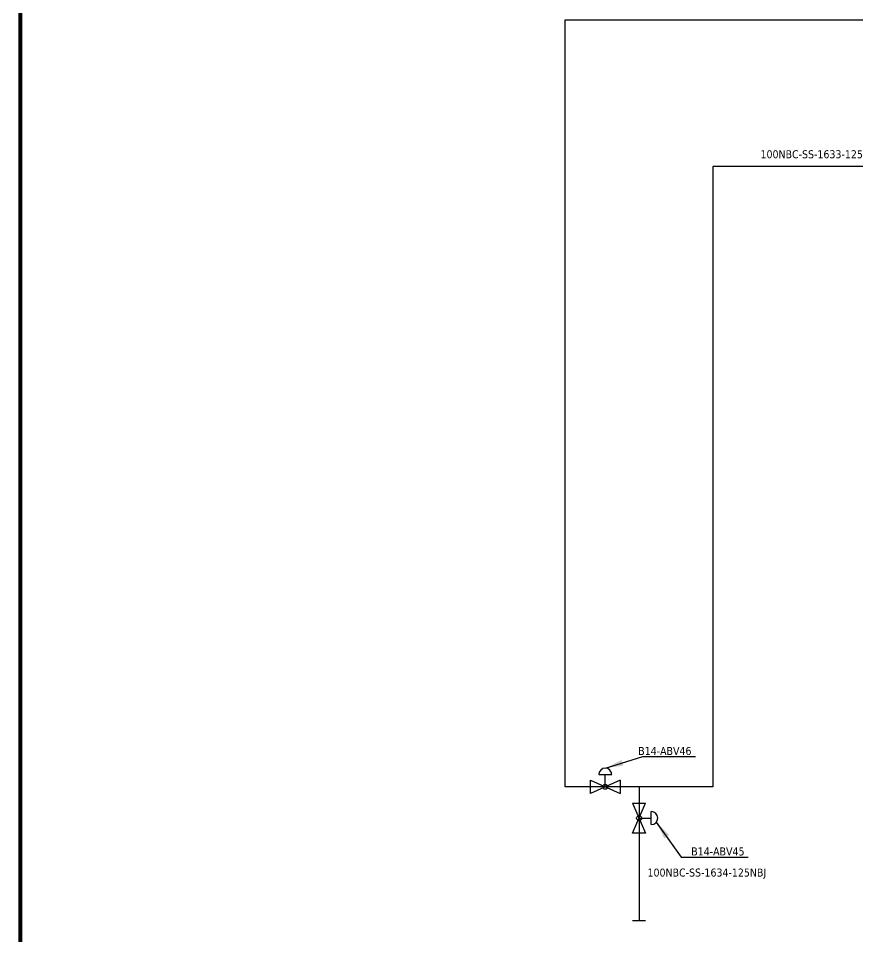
# Model space of a CAD drawing. Header units: millimetres. Extents: x 12318 to 17800, y 6541 to 10165.
# Drawn here: x 12318 to 13490, y 7456 to 8738 of the extents above; entities that cross this region are included whole.
import ezdxf

# ---------------------------------------------------------------- set-up
doc = ezdxf.new("R2010")
doc.units = ezdxf.units.MM
doc.layers.add('TITLE TEXT', color=7, linetype='Continuous', lineweight=20)
doc.dimstyles.new('ISO-25', dxfattribs={"dimtxt": 2.5, "dimasz": 2.5, "dimexe": 1.25, "dimexo": 0.625, "dimtad": 1, "dimtxsty": 'Standard', "dimcen": 2.5, "dimadec": 0, "dimazin": 0, "dimtfac": 1, "dimtmove": 0, "dimatfit": 3, "dimfxl": 1, "dimarcsym": 0})

msp = doc.modelspace()

# ---------------------------------------------------------------- linework, layer by layer
at = {"linetype": 'Continuous', "lineweight": -3}
for p, q in [((13128.5, 7682.2), (13146.7, 7682.2)), ((13137.6, 7665.2), (13137.6, 7682.2)), ((13116.8, 7656.1), (13116.8, 7674.3)), ((13116.8, 7674.3), (13158.4, 7656.1)), ((13158.4, 7674.3), (13116.8, 7656.1)), ((13158.4, 7674.3), (13158.4, 7656.1)), ((13175.6, 7600.7), (13193.9, 7642.3)), ((13175.6, 7642.3), (13193.9, 7600.7)), ((13175.6, 7642.3), (13193.9, 7642.3)), ((13201.7, 7612.4), (13201.7, 7630.6)), ((13184.8, 7621.5), (13201.7, 7621.5)), ((13193.9, 7600.7), (13175.6, 7600.7)), ((13193.9, 7478.1), (13175.6, 7478.1))]:
    msp.add_line(p, q, dxfattribs=at)
msp.add_line((13184.8, 7665.2), (13184.8, 7478.1))
for points in [[(13287.9, 8530.7), (13287.9, 7665.2), (13081.6, 7665.2), (13081.6, 8735.7)], [(13081.6, 8735.7), (14308, 8735.7)], [(13793.1, 8415.9), (13793.1, 8530.7), (13287.9, 8530.7)]]:
    msp.add_lwpolyline(points)
for centre in [(13137.6, 7665.2), (13184.8, 7621.5)]:
    msp.add_circle(centre, 3.45)
for centre, start, end in [((13137.6, 7682.2), 0, 180), ((13201.7, 7621.5), 270, 90)]:
    msp.add_arc(centre, 9.1, start, end, dxfattribs=at)
at = {"layer": 'TITLE TEXT', "ltscale": 5, "const_width": 5.38}
msp.add_lwpolyline([(17437.1, 10162.1), (17437.1, 6543.5), (12321.1, 6543.5), (12321.1, 10162.1)], close=True, dxfattribs=at)

# ---------------------------------------------------------------- texts
at = {"char_height": 11.166, "width": 777.184, "attachment_point": 3}
for s, insert in [('\\pxt9;{\\fTahoma|b0|i0|c0|p34;100NBC-SS-1633-125NBJ}', (13519.9, 8553.6)), ('{\\fTahoma|b0|i0|c0|p34;B14-ABV46}', (13257.9, 7720.8)), ('{\\fTahoma|b0|i0|c0|p34;B14-ABV45}', (13331.9, 7580.6)), ('\\pxt9;{\\fTahoma|b0|i0|c0|p34;100NBC-SS-1634-125NBJ}', (13362.2, 7551.1))]:
    msp.add_mtext(s, dxfattribs=dict(at, insert=insert))

# ---------------------------------------------------------------- leaders
at = {"linetype": 'Continuous', "lineweight": -3}
for points in [[(13137.8, 7691.3), (13189.8, 7707.3), (13263.3, 7707.3)], [(13208.8, 7615.8), (13243.5, 7567.1), (13337.2, 7567.1)]]:
    msp.add_leader(points, dimstyle='ISO-25', override={"dimscale": 10, "dimtad": 0}, dxfattribs=at)

doc.saveas('drawing.dxf')
